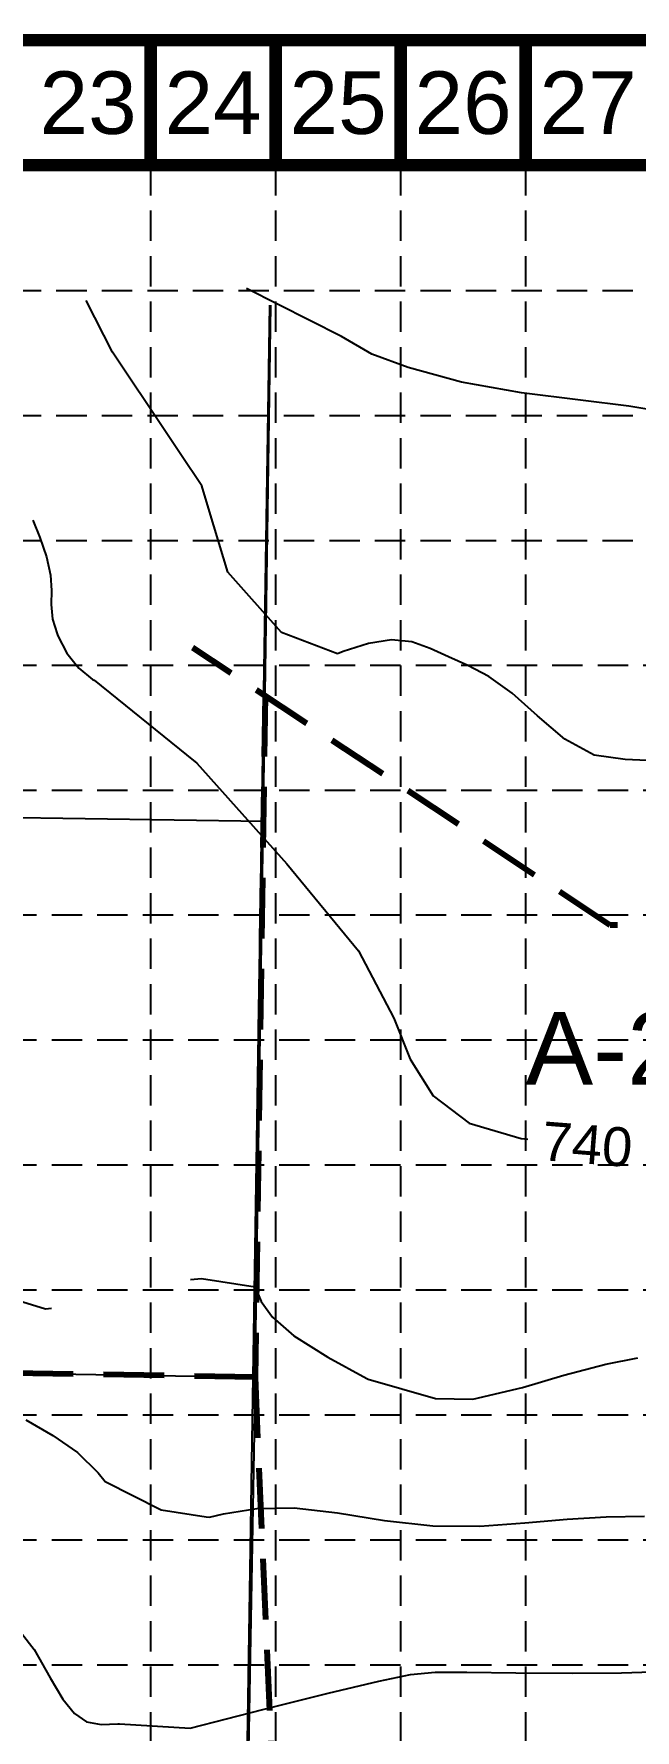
# Model space of a CAD drawing. Extents: x 3769 to 7071, y 3587 to 5652.
# Drawn here: x 4960 to 5208, y 4953 to 5652 of the extents above; entities that cross this region are included whole.
import ezdxf
from ezdxf.enums import TextEntityAlignment as Align

# ---------------------------------------------------------------- set-up
doc = ezdxf.new("R2010")
doc.units = 0
doc.header["$LTSCALE"] = 100
doc.header["$MEASUREMENT"] = 0
doc.linetypes.add('DASHED2', pattern=[0.375, 0.25, -0.125])
doc.linetypes.add('HIDDEN', pattern=[0.375, 0.25, -0.125])
doc.layers.get('0').update_dxf_attribs({"linetype": 'CONTINUOUS'})
for name, color, linetype in [('ADJACENT', 3, 'CONTINUOUS'), ('BASE', 7, 'CONTINUOUS'), ('BOUNDARY', 1, 'CONTINUOUS'), ('DRAINAGE', 12, 'DASHED2'), ('EC', 43, 'CONTINUOUS'), ('GRID', 254, 'HIDDEN'), ('LOTLINE', 5, 'CONTINUOUS'), ('PC', 43, 'CONTINUOUS')]:
    doc.layers.add(name, color=color, linetype=linetype)
doc.styles.get("Standard").update_dxf_attribs({"font": 'ARIAL.TTF'})

msp = doc.modelspace()

# ---------------------------------------------------------------- linework, layer by layer
at = {"color": 7}
msp.add_lwpolyline([(5276.58, 5540.48), (6243.48, 4961.4), (6026.44, 4644.59), (5047.33, 4913.34), (5057.11, 5540.48)], dxfattribs=at)
at = {"layer": 'ADJACENT', "color": 7}
msp.add_line((5054.34, 5327.73), (4684.33, 5333.21), dxfattribs=at)
at = {"layer": 'BASE', "const_width": 5.15}
for points in [[(3771.93, 3589.72), (7067.93, 3589.72), (7067.93, 5649.72), (3771.93, 5649.72)], [(3823.43, 3641.22), (7016.43, 3641.22), (7016.43, 5598.22), (3823.43, 5598.22)]]:
    msp.add_lwpolyline(points, close=True, dxfattribs=at)
for points in [[(5007.93, 5598.22), (5007.93, 5649.72)], [(5059.43, 5598.22), (5059.43, 5649.72)], [(5110.93, 5598.22), (5110.93, 5649.72)], [(5162.43, 5598.22), (5162.43, 5649.72)]]:
    msp.add_lwpolyline(points, dxfattribs=at)
at = {"layer": 'BOUNDARY', "color": 7}
for p, q in [((5050.94, 5098.79), (5057.49, 5540.48)), ((5050.94, 5098.79), (5057.49, 5540.48)), ((4699.87, 5104.8), (5050.94, 5098.79)), ((4699.87, 5104.8), (5050.94, 5098.79))]:
    msp.add_line(p, q, dxfattribs=at)
at = {"layer": 'DRAINAGE', "color": 3, "lineweight": 80}
for p, q in [((5197.3, 5285.08), (5025.3, 5399.34)), ((5055.11, 5379.54), (5050.94, 5098.79)), ((5425.18, 5277.97), (5197.3, 5285.08)), ((5050.94, 5098.79), (4650.43, 5105.35)), ((5050.94, 5098.79), (5060.86, 4870.95))]:
    msp.add_line(p, q, dxfattribs=at)
at = {"layer": 'EC', "color": 44}
for p, q in [((5086.63, 5527.65, 738), (5047.38, 5547.39, 738)), ((5099.11, 5520.29, 738), (5086.63, 5527.65, 738)), ((5113.98, 5514.85, 738), (5099.11, 5520.29, 738)), ((5136.08, 5508.78, 738), (5113.98, 5514.85, 738)), ((5160.77, 5504.41, 738), (5136.08, 5508.78, 738)), ((5185, 5501.35, 738), (5160.77, 5504.41, 738)), ((5205.01, 5498.95, 738), (5185, 5501.35, 738)), ((5218.2, 5496.66, 738), (5205.01, 5498.95, 738)), ((5024.42, 5139.03, 738), (5028.95, 5139.45, 738)), ((5028.95, 5139.45, 738), (5050.96, 5136.02, 738)), ((5050.96, 5136.02, 738), (5053.5, 5130, 738)), ((4955.25, 5129.85, 738), (4964.63, 5126.97, 738)), ((4964.63, 5126.97, 738), (4967.09, 5127.25, 738)), ((5053.5, 5130, 738), (5058.13, 5123.45, 738)), ((5058.13, 5123.45, 738), (5066.93, 5115.84, 738)), ((5066.93, 5115.84, 738), (5080.94, 5107.01, 738)), ((5080.94, 5107.01, 738), (5096.98, 5098.25, 738)), ((5178.24, 5099.6, 738), (5195.53, 5104.18, 738)), ((5195.53, 5104.18, 738), (5208.71, 5106.79, 738)), ((5096.98, 5098.25, 738), (5097.55, 5097.96, 738)), ((5097.55, 5097.96, 738), (5125.3, 5090, 738)), ((5161.19, 5094.57, 738), (5178.24, 5099.6, 738)), ((5125.3, 5090, 738), (5140.71, 5089.73, 738)), ((5140.71, 5089.73, 738), (5161.19, 5094.57, 738)), ((4956.46, 5081.22, 736), (4967.67, 5074.76, 736)), ((4967.67, 5074.76, 736), (4977.79, 5067.69, 736)), ((4977.79, 5067.69, 736), (4986.36, 5059.36, 736)), ((4986.36, 5059.36, 736), (4989.22, 5055.76, 736)), ((4989.22, 5055.76, 736), (5012.31, 5044.15, 736)), ((5012.31, 5044.15, 736), (5030.84, 5041.14, 736)), ((5030.84, 5041.14, 736), (5032.19, 5041.12, 736)), ((5032.19, 5041.12, 736), (5037.99, 5042.51, 736)), ((5037.99, 5042.51, 736), (5051.65, 5044.65, 736)), ((5051.65, 5044.65, 736), (5067.11, 5044.9, 736)), ((5067.11, 5044.9, 736), (5084.93, 5042.81, 736)), ((5084.93, 5042.81, 736), (5104.33, 5039.72, 736)), ((5104.33, 5039.72, 736), (5124.23, 5037.47, 736)), ((5162.16, 5038.71, 736), (5179.52, 5040.28, 736)), ((5179.52, 5040.28, 736), (5195.66, 5041.15, 736)), ((5195.66, 5041.15, 736), (5211.43, 5041.46, 736)), ((5124.23, 5037.47, 736), (5143.64, 5037.37, 736)), ((5143.64, 5037.37, 736), (5162.16, 5038.71, 736)), ((4950.47, 4998.82, 734), (4959.9, 4986.5, 734)), ((4959.9, 4986.5, 734), (4966.57, 4974.86, 734)), ((5115.06, 4976.25, 734), (5125.11, 4977.18, 734)), ((5125.11, 4977.18, 734), (5138.21, 4977.16, 734)), ((5138.21, 4977.16, 734), (5158.45, 4976.93, 734)), ((5158.45, 4976.93, 734), (5181.74, 4976.77, 734)), ((5181.74, 4976.77, 734), (5201.97, 4976.87, 734)), ((5201.97, 4976.87, 734), (5214.6, 4977.39, 734)), ((4966.57, 4974.86, 734), (4971.8, 4966.02, 734)), ((5081.11, 4968.51, 734), (5101.92, 4973.54, 734)), ((5101.92, 4973.54, 734), (5115.06, 4976.25, 734)), ((4971.8, 4966.02, 734), (4976.51, 4960.12, 734)), ((5054.17, 4961.75, 734), (5081.11, 4968.51, 734)), ((4976.51, 4960.12, 734), (4981.55, 4956.79, 734)), ((4981.55, 4956.79, 734), (4987.58, 4955.59, 734)), ((4987.58, 4955.59, 734), (4994.4, 4955.87, 734)), ((4994.4, 4955.87, 734), (4995.05, 4955.96, 734)), ((4995.05, 4955.96, 734), (5024.15, 4954.12, 734)), ((5024.15, 4954.12, 734), (5054.17, 4961.75, 734))]:
    msp.add_line(p, q, dxfattribs=at)
at = {"layer": 'GRID', "color": 252, "linetype": 'HIDDEN', "ltscale": 0.5}
for p, q in [((5007.93, 5598.22), (5007.93, 3795.49)), ((5059.43, 5598.22), (5059.43, 3795.49)), ((5110.93, 5598.22), (5110.93, 3795.49)), ((5162.43, 5598.22), (5162.43, 3795.49)), ((3825.32, 5546.55), (7018.32, 5546.55)), ((3825.32, 5495.05), (7018.32, 5495.05)), ((3825.32, 5443.55), (7018.32, 5443.55)), ((3823.43, 5392.22), (7016.43, 5392.22)), ((3823.43, 5340.72), (7016.43, 5340.72)), ((3823.43, 5289.22), (7016.43, 5289.22)), ((3823.43, 5237.72), (7016.43, 5237.72)), ((3823.43, 5186.22), (7016.43, 5186.22)), ((3823.43, 5134.72), (7016.43, 5134.72)), ((3823.43, 5083.22), (7016.43, 5083.22)), ((3823.43, 5031.72), (7016.43, 5031.72)), ((3823.43, 4980.22), (7016.43, 4980.22))]:
    msp.add_line(p, q, dxfattribs=at)
at = {"layer": 'LOTLINE', "color": 7}
msp.add_line((5050.94, 5098.79), (5047.67, 4911.16), dxfattribs=at)
at = {"layer": 'PC', "color": 44}
for p, q in [((4992.25, 5521.13, 740), (4981.39, 5542.4, 740)), ((5014.29, 5488.09, 740), (4992.25, 5521.13, 740)), ((5020.37, 5478.99, 740), (5014.29, 5488.09, 740)), ((5028.99, 5466.06, 740), (5020.37, 5478.99, 740)), ((5032.19, 5455.44, 740), (5028.99, 5466.06, 740)), ((5039.68, 5430.49, 740), (5032.19, 5455.44, 740)), ((4959.38, 5451.89, 740), (4962.27, 5444.79, 740)), ((4962.27, 5444.79, 740), (4964.96, 5436.83, 740)), ((4964.96, 5436.83, 740), (4966.69, 5429.24, 740)), ((4966.69, 5429.24, 740), (4967.03, 5422.88, 740)), ((5061.87, 5405.61, 740), (5039.68, 5430.49, 740)), ((4967.03, 5422.88, 740), (4966.88, 5417.16, 740)), ((4966.88, 5417.16, 740), (4967.43, 5411.15, 740)), ((4967.43, 5411.15, 740), (4969.37, 5405.09, 740)), ((4969.37, 5405.09, 740), (4969.64, 5404.24, 740)), ((4969.64, 5404.24, 740), (4973.4, 5397.14, 740)), ((5084.9, 5396.84, 740), (5061.87, 5405.61, 740)), ((4973.4, 5397.14, 740), (4978.31, 5390.9, 740)), ((5087.23, 5397.76, 740), (5084.9, 5396.84, 740)), ((5097.7, 5401.13, 740), (5087.23, 5397.76, 740)), ((5107.23, 5402.66, 740), (5097.7, 5401.13, 740)), ((5115.54, 5401.76, 740), (5107.23, 5402.66, 740)), ((5123.11, 5399.09, 740), (5115.54, 5401.76, 740)), ((5130.6, 5395.64, 740), (5123.11, 5399.09, 740)), ((4978.31, 5390.9, 740), (4984.01, 5386.27, 740)), ((5138.59, 5392.03, 740), (5130.6, 5395.64, 740)), ((5147.3, 5387.44, 740), (5138.59, 5392.03, 740)), ((4984.01, 5386.27, 740), (4984.62, 5385.94, 740)), ((4984.62, 5385.94, 740), (5022.69, 5355.26, 740)), ((5156.85, 5380.68, 740), (5147.3, 5387.44, 740)), ((5167.32, 5371.3, 740), (5156.85, 5380.68, 740)), ((5178.63, 5361.73, 740), (5167.32, 5371.3, 740)), ((5190.64, 5355.11, 740), (5178.63, 5361.73, 740)), ((5022.69, 5355.26, 740), (5027, 5351.78, 740)), ((5203.48, 5353.26, 740), (5190.64, 5355.11, 740)), ((5027, 5351.78, 740), (5063.98, 5310.31, 740)), ((5218.37, 5352.59, 740), (5203.48, 5353.26, 740)), ((5063.98, 5310.31, 740), (5093.52, 5274.41, 740)), ((5093.52, 5274.41, 740), (5108.07, 5246.73, 740)), ((5108.07, 5246.73, 740), (5114.89, 5229.81, 740)), ((5114.89, 5229.81, 740), (5124.37, 5214.75, 740)), ((5124.37, 5214.75, 740), (5139.18, 5203.45, 740)), ((5139.18, 5203.45, 740), (5160.58, 5197.11, 740)), ((5160.58, 5197.11, 740), (5163.29, 5196.8, 740))]:
    msp.add_line(p, q, dxfattribs=at)

# ---------------------------------------------------------------- texts
at = {"layer": 'BASE'}
for s, p in [('23', (4982.18, 5623.97)), ('24', (5033.68, 5623.97)), ('25', (5085.18, 5623.97)), ('26', (5136.68, 5623.97)), ('27', (5188.18, 5623.97))]:
    msp.add_text(s, height=25.75, dxfattribs=at).set_placement(p, align=Align.MIDDLE_CENTER)
at = {"layer": 'DRAINAGE', "color": 7, "lineweight": 80}
msp.add_text(' A-2', height=30, dxfattribs=at).set_placement((5189.14, 5219.24), align=Align.CENTER)
at = {"layer": 'EC', "color": 44}
msp.add_text('740', height=16, rotation=355.5, dxfattribs=at).set_placement((5187.8, 5194.75, 740), align=Align.MIDDLE_CENTER)

doc.saveas('drawing.dxf')
